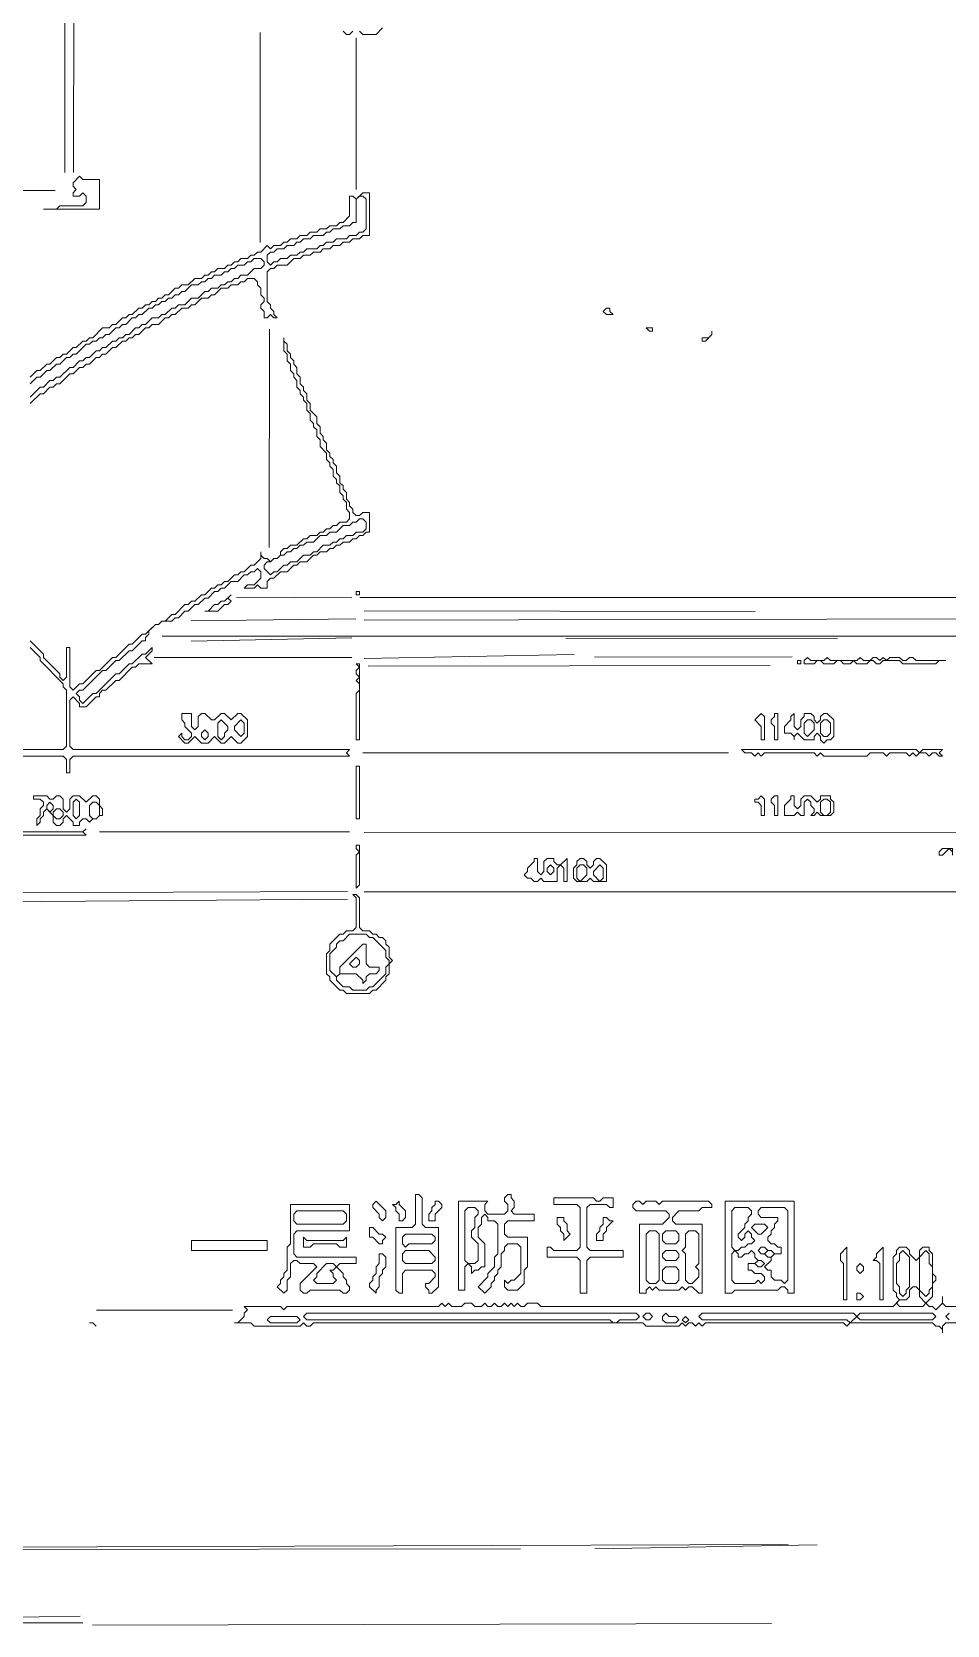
# Model space of a CAD drawing. Extents: x 10 to 1972, y 10 to 1392.
# Drawn here: x 738.5 to 1016.4, y 14.3 to 497.8 of the extents above; entities that cross this region are included whole.
import ezdxf

# ---------------------------------------------------------------- set-up
doc = ezdxf.new("R2010")
doc.units = 0
for name, color, linetype, lineweight in [('TEXT_FALLBACK_OUTLINE', 2, 'Continuous', 0), ('TRACE_CURVE', 6, 'Continuous', 0), ('TRACE_STRAIGHT', 5, 'Continuous', 0), ('TRACE_TEXT_SYMBOL', 6, 'Continuous', 0)]:
    doc.layers.add(name, color=color, linetype=linetype, lineweight=lineweight)

msp = doc.modelspace()

# ---------------------------------------------------------------- linework, layer by layer
at = {"layer": 'TEXT_FALLBACK_OUTLINE', "color": 2}
for points in [[(784, 291), (784, 289), (785, 288), (785, 287), (787, 285), (787, 284), (786, 283), (785, 283), (784, 284), (784, 285), (783, 284), (785, 282), (786, 282), (788, 284), (790, 282), (792, 282), (794, 284), (796, 282), (797, 282), (799, 284), (801, 282), (802, 282), (804, 284), (804, 289), (802, 291), (801, 291), (799, 289), (797, 291), (796, 291), (794, 289), (793, 289), (791, 291), (790, 291), (789, 290), (789, 287), (788, 286), (787, 287), (787, 291)], [(960, 291), (958, 289), (960, 287), (960, 283), (961, 283), (961, 290)], [(964, 291), (964, 290), (963, 289), (963, 288), (964, 287), (964, 283), (965, 283), (965, 291)], [(970, 291), (969, 290), (969, 289), (967, 287), (967, 285), (969, 285), (970, 284), (970, 283), (970, 284), (971, 285), (973, 283), (976, 283), (976, 284), (977, 285), (978, 284), (978, 283), (979, 282), (980, 283), (981, 283), (982, 284), (982, 289), (980, 291), (979, 291), (978, 290), (978, 289), (977, 288), (976, 289), (976, 290), (975, 291), (973, 291), (973, 290), (972, 289), (972, 287), (971, 286), (970, 287)], [(790, 285), (791, 286), (792, 285), (792, 284), (791, 283), (790, 284)], [(795, 288), (796, 289), (798, 287), (798, 286), (797, 285), (797, 284), (796, 283), (795, 284)], [(802, 289), (803, 288), (803, 285), (802, 284), (800, 286), (800, 287)], [(973, 288), (974, 289), (975, 289), (976, 288), (976, 286), (974, 284), (973, 285)], [(978, 288), (979, 289), (980, 289), (981, 288), (981, 285), (980, 284), (979, 284), (978, 285)], [(739, 266), (739, 265), (741, 265), (742, 264), (742, 263), (741, 262), (741, 260), (740, 259), (740, 257), (741, 258), (741, 259), (742, 260), (742, 261), (743, 262), (745, 260), (745, 258), (746, 257), (747, 257), (748, 258), (748, 259), (749, 260), (751, 258), (751, 257), (753, 257), (753, 258), (754, 259), (755, 259), (756, 258), (757, 259), (758, 259), (759, 260), (760, 260), (760, 262), (759, 263), (759, 265), (758, 266), (757, 266), (755, 264), (753, 266), (751, 266), (750, 265), (750, 262), (749, 261), (748, 262), (748, 265), (747, 266), (746, 266), (745, 265), (744, 265), (743, 266)], [(960, 266), (959, 265), (958, 265), (958, 264), (959, 264), (960, 263), (960, 260), (961, 260), (961, 265)], [(964, 266), (963, 265), (963, 264), (964, 263), (964, 260), (965, 260), (965, 266)], [(969, 266), (969, 265), (967, 263), (967, 260), (970, 260), (971, 261), (972, 260), (973, 260), (973, 264), (974, 265), (975, 264), (975, 263), (976, 262), (976, 261), (975, 260), (976, 260), (977, 261), (978, 260), (981, 260), (982, 261), (982, 264), (981, 265), (981, 266), (978, 266), (978, 265), (977, 264), (975, 266), (973, 266), (972, 265), (972, 263), (971, 262), (970, 263), (970, 266)], [(743, 263), (744, 264), (745, 263), (745, 262), (744, 261), (743, 262)], [(745, 261), (746, 262), (747, 262), (748, 261), (748, 260), (747, 259), (746, 259), (745, 260)], [(751, 264), (752, 265), (753, 264), (753, 260), (752, 259), (751, 260)], [(756, 263), (757, 264), (758, 264), (759, 263), (759, 260), (758, 259), (757, 259), (756, 260)], [(978, 264), (979, 265), (980, 265), (981, 264), (981, 261), (980, 260), (979, 260), (978, 261)], [(891, 247), (891, 246), (889, 244), (889, 243), (888, 242), (889, 241), (890, 241), (891, 240), (892, 240), (893, 241), (894, 240), (898, 240), (898, 244), (899, 245), (900, 244), (900, 240), (901, 240), (901, 247), (899, 245), (898, 245), (897, 246), (897, 247), (895, 247), (894, 246), (894, 243), (893, 242), (892, 243), (892, 247)], [(905, 247), (904, 246), (904, 245), (903, 244), (903, 241), (904, 240), (907, 240), (908, 241), (909, 240), (913, 240), (913, 245), (911, 247), (910, 247), (909, 246), (909, 245), (908, 244), (907, 245), (907, 246), (906, 247)], [(895, 244), (896, 245), (897, 244), (897, 243), (896, 242), (895, 243)], [(904, 244), (905, 245), (906, 245), (907, 244), (907, 242), (905, 240), (904, 241)], [(911, 245), (912, 244), (912, 241), (911, 240), (909, 242), (909, 243)], [(817, 142), (817, 130), (816, 129), (816, 122), (815, 121), (815, 120), (814, 119), (814, 118), (813, 117), (815, 115), (816, 116), (816, 119), (817, 120), (817, 124), (818, 125), (819, 125), (820, 124), (824, 124), (825, 123), (820, 118), (820, 116), (821, 115), (822, 115), (823, 116), (832, 116), (833, 115), (834, 115), (835, 116), (835, 117), (834, 118), (834, 119), (833, 120), (833, 121), (831, 123), (832, 124), (837, 124), (837, 126), (819, 126), (818, 127), (818, 133), (819, 134), (835, 134), (835, 142)], [(843, 143), (842, 142), (842, 141), (844, 139), (844, 138), (845, 137), (846, 138), (846, 140)], [(850, 143), (849, 142), (848, 142), (849, 141), (849, 140), (850, 139), (850, 137), (851, 137), (852, 138), (852, 140), (850, 142)], [(855, 145), (855, 136), (854, 135), (849, 135), (849, 116), (850, 115), (851, 115), (851, 121), (852, 122), (860, 122), (861, 121), (861, 120), (859, 118), (858, 118), (858, 117), (859, 116), (859, 115), (860, 115), (862, 117), (862, 135), (858, 135), (857, 136), (857, 144), (856, 145)], [(861, 143), (861, 142), (860, 141), (860, 140), (859, 139), (859, 137), (861, 137), (861, 139), (863, 141), (863, 142), (862, 143)], [(870, 140), (871, 141), (873, 141), (874, 140), (874, 139), (873, 138), (873, 135), (872, 134), (872, 132), (874, 130), (874, 125), (873, 124), (871, 124), (870, 125)], [(897, 144), (897, 142), (904, 142), (905, 141), (905, 129), (904, 128), (897, 128), (896, 129), (895, 129), (895, 126), (904, 126), (905, 125), (905, 115), (907, 115), (907, 125), (908, 126), (918, 126), (918, 128), (908, 128), (907, 129), (907, 141), (908, 142), (913, 142), (914, 141), (915, 141), (915, 144), (912, 144), (911, 143), (910, 143), (909, 144)], [(922, 143), (921, 142), (921, 141), (922, 140), (931, 140), (932, 139), (932, 138), (930, 136), (923, 136), (923, 115), (925, 115), (925, 116), (926, 117), (927, 116), (928, 117), (929, 116), (935, 116), (936, 117), (937, 116), (938, 117), (939, 117), (941, 115), (942, 115), (942, 136), (934, 136), (933, 137), (933, 138), (935, 140), (941, 140), (942, 141), (945, 141), (945, 142), (944, 143), (930, 143), (929, 142), (928, 143), (925, 143), (924, 142), (923, 143)], [(949, 143), (949, 115), (951, 115), (952, 116), (965, 116), (966, 117), (967, 117), (968, 116), (968, 115), (970, 115), (970, 143)], [(951, 140), (952, 141), (956, 141), (957, 140), (957, 139), (956, 138), (956, 137), (955, 136), (955, 135), (953, 133), (953, 132), (954, 131), (955, 132), (955, 133), (956, 134), (957, 133), (957, 132), (958, 131), (957, 130), (956, 130), (955, 129), (954, 129), (953, 128), (952, 128), (951, 129)], [(959, 140), (960, 141), (967, 141), (968, 140), (968, 119), (967, 118), (966, 119), (964, 119), (963, 120), (963, 122), (962, 122), (961, 123), (963, 125), (963, 126), (964, 127), (966, 127), (966, 129), (965, 129), (964, 130), (963, 130), (962, 131), (962, 132), (963, 133), (963, 134), (964, 135), (964, 136), (965, 137), (965, 138), (960, 138), (959, 139)], [(818, 139), (819, 140), (833, 140), (834, 139), (834, 137), (833, 136), (819, 136), (818, 137)], [(898, 138), (898, 136), (899, 135), (899, 134), (900, 133), (900, 131), (902, 133), (901, 134), (901, 136), (900, 137), (900, 138)], [(912, 138), (912, 136), (911, 135), (911, 134), (910, 133), (910, 131), (912, 131), (912, 133), (913, 134), (913, 135), (915, 137), (914, 137), (913, 138)], [(957, 135), (958, 136), (961, 136), (962, 135), (960, 133), (959, 133)], [(787, 131), (787, 128), (810, 128), (810, 131)], [(821, 132), (821, 129), (823, 129), (824, 130), (831, 130), (832, 129), (834, 129), (834, 132), (833, 131), (822, 131)], [(841, 135), (841, 132), (842, 132), (844, 130), (845, 130), (845, 131), (846, 132), (845, 133), (844, 133), (842, 135)], [(851, 132), (852, 133), (860, 133), (861, 132), (861, 131), (860, 130), (853, 130), (852, 129), (851, 130)], [(925, 133), (926, 134), (928, 134), (929, 133), (929, 119), (928, 118), (926, 118), (925, 119)], [(930, 133), (931, 134), (934, 134), (935, 133), (935, 131), (934, 130), (931, 130), (930, 131)], [(937, 133), (938, 134), (940, 134), (941, 133), (941, 124), (940, 123), (941, 122), (941, 120), (939, 118), (938, 118), (937, 119), (937, 127), (936, 128), (937, 129)], [(844, 127), (844, 124), (843, 123), (843, 121), (842, 120), (842, 119), (841, 118), (841, 117), (843, 115), (843, 116), (844, 117), (844, 120), (845, 121), (845, 122), (846, 123), (846, 126), (845, 127)], [(851, 127), (852, 128), (859, 128), (861, 126), (861, 125), (860, 124), (852, 124), (851, 125)], [(930, 127), (931, 128), (934, 128), (935, 127), (935, 126), (934, 125), (931, 125), (930, 126)], [(951, 127), (952, 128), (953, 127), (953, 126), (954, 126), (955, 127), (956, 127), (957, 128), (958, 127), (958, 126), (959, 125), (958, 124), (956, 124), (956, 122), (957, 122), (958, 121), (960, 121), (961, 120), (961, 119), (960, 118), (959, 119), (958, 118), (952, 118), (951, 119)], [(959, 128), (960, 129), (961, 129), (962, 128), (961, 127), (960, 127)], [(961, 127), (962, 128), (963, 128), (964, 127), (963, 126), (962, 126)], [(986, 129), (984, 127), (984, 125), (985, 124), (985, 113), (986, 113)], [(997, 129), (995, 127), (995, 126), (994, 125), (995, 125), (996, 124), (996, 113), (997, 113)], [(1002, 127), (1003, 128), (1005, 126), (1005, 117), (1004, 116), (1004, 115), (1003, 114), (1002, 115), (1002, 117), (1001, 118), (1001, 124), (1002, 125)], [(1010, 128), (1011, 127), (1011, 124), (1012, 123), (1012, 117), (1011, 116), (1011, 115), (1010, 114), (1008, 116), (1008, 126)], [(828, 124), (830, 124), (831, 123), (830, 122), (829, 122), (830, 121), (830, 120), (831, 119), (830, 118), (825, 118), (824, 119), (825, 120), (825, 121)], [(930, 122), (931, 123), (934, 123), (935, 122), (935, 119), (934, 118), (931, 118), (930, 119)], [(958, 124), (959, 125), (960, 125), (961, 124), (960, 123), (959, 123)], [(990, 124), (989, 123), (989, 122), (990, 121), (991, 122), (991, 123)], [(1005, 116), (1006, 117), (1007, 117), (1008, 116), (1008, 114), (1010, 112), (1009, 111), (1002, 111), (1001, 112), (1002, 113), (1004, 113), (1005, 114)], [(989, 115), (989, 113), (990, 113), (991, 114), (990, 115)], [(810, 107), (811, 108), (819, 108), (820, 107), (819, 106), (811, 106)], [(821, 108), (822, 109), (922, 109), (923, 108), (922, 107), (917, 107), (916, 106), (915, 106), (914, 107), (822, 107)], [(924, 108), (925, 109), (926, 109), (927, 108), (926, 107), (925, 107)], [(930, 108), (931, 109), (932, 108), (934, 108), (935, 107), (934, 106), (931, 106), (930, 107)], [(936, 107), (937, 108), (938, 107), (937, 106)], [(941, 108), (942, 109), (988, 109), (989, 108), (987, 106), (986, 107), (942, 107)], [(989, 108), (990, 109), (1012, 109), (1013, 108), (1012, 107), (990, 107)]]:
    msp.add_lwpolyline(points, close=True, dxfattribs=at)
for points in [[(883, 145), (882, 144), (882, 143), (883, 142), (883, 140), (882, 139), (877, 139), (876, 140), (876, 142), (877, 143), (868, 143), (868, 116), (870, 116), (870, 123), (871, 124), (872, 123), (872, 121), (873, 122), (874, 122), (875, 123), (876, 123), (876, 130), (874, 132), (874, 135), (875, 136), (875, 138), (876, 139), (877, 138), (877, 137), (879, 137), (880, 136), (880, 127), (879, 126), (879, 123), (877, 121), (877, 120), (874, 117), (876, 115), (878, 117), (878, 118), (879, 119), (879, 120), (880, 121), (880, 122), (881, 123), (881, 127), (882, 128), (882, 129), (883, 130), (886, 130), (887, 129), (887, 121), (885, 119), (884, 119), (883, 118), (882, 119), (882, 117), (883, 116), (886, 116), (888, 118), (888, 122), (889, 123), (889, 132), (883, 132)], [(883, 132), (882, 133), (882, 136), (883, 137), (891, 137), (891, 139), (885, 139), (884, 140), (885, 141), (885, 143), (884, 144), (884, 145), (883, 145)], [(1002, 129), (1001, 128), (1001, 127), (1000, 126), (1000, 116), (1001, 115), (1001, 114), (1002, 113), (1000, 111), (893, 111), (892, 112), (889, 112), (888, 111), (887, 111), (886, 112), (885, 111), (884, 112), (883, 111), (882, 112), (881, 111), (880, 111), (879, 112), (878, 111), (877, 111), (876, 112), (875, 111), (873, 111), (872, 112), (870, 112), (869, 111), (866, 111), (865, 112), (864, 111), (863, 112), (862, 111), (816, 111), (815, 110), (814, 111), (803, 111), (804, 110), (803, 109), (803, 108), (801, 106), (800, 106), (805, 106), (806, 105), (820, 105), (821, 106), (822, 105), (823, 105), (824, 106), (924, 106), (925, 105), (935, 105), (936, 106), (937, 105), (938, 106), (939, 106), (940, 105), (941, 106), (942, 105), (943, 106), (985, 106), (986, 105)], [(1030, 111), (1016, 111), (1015, 112), (1015, 114), (1015, 112), (1013, 110), (1012, 111), (1011, 111), (1010, 112), (1012, 114), (1012, 118), (1013, 119), (1013, 120), (1012, 121), (1012, 127), (1011, 128), (1011, 129), (1009, 129), (1008, 128), (1008, 126), (1007, 125), (1005, 127), (1005, 128), (1004, 129), (1002, 129)], [(1017, 107), (1016, 108), (1017, 109)], [(986, 105), (987, 106), (1012, 106), (1013, 105), (1014, 105), (1015, 104), (1015, 103), (1015, 105), (1016, 106), (1030, 106)]]:
    msp.add_lwpolyline(points, dxfattribs=at)
at = {"layer": 'TRACE_CURVE', "color": 6}
for points in [[(839, 449), (837, 447), (836, 448), (835, 448), (835, 442), (833, 440), (832, 440), (831, 439), (829, 439), (828, 438), (826, 438), (825, 437), (823, 437), (822, 436), (820, 436), (819, 435), (817, 435), (816, 434), (815, 434), (814, 433), (812, 433), (811, 432), (810, 433), (808, 431), (807, 431), (806, 430), (805, 430), (804, 429), (802, 429), (801, 428), (800, 428), (799, 427), (798, 427), (797, 426), (795, 426), (794, 425), (793, 425), (792, 424), (791, 424), (790, 423), (788, 423), (786, 421), (784, 421), (783, 420), (782, 420), (780, 418), (779, 418), (778, 417), (777, 417), (776, 416), (775, 416), (774, 415), (773, 415), (772, 414), (771, 414), (769, 412), (768, 412), (767, 411), (766, 411), (764, 409), (763, 409), (762, 408), (760, 408), (757, 405)], [(824, 431), (826, 431), (827, 432), (829, 432), (830, 433), (832, 433), (833, 434), (835, 434), (836, 435), (838, 435), (839, 436), (841, 436), (841, 449), (839, 449)], [(759, 399), (760, 400), (761, 400), (763, 402), (764, 402), (766, 404), (767, 404), (768, 405), (769, 405), (770, 406), (771, 406), (773, 408), (774, 408), (775, 409), (777, 409), (779, 411), (780, 411), (781, 412), (782, 412), (784, 414), (786, 414), (787, 415), (788, 415), (790, 417), (792, 417), (793, 418), (794, 418), (796, 420), (798, 420), (799, 421), (801, 421), (802, 422), (803, 422), (804, 423), (806, 423), (807, 422), (807, 421), (808, 420), (808, 418), (809, 417), (809, 416), (808, 415), (808, 414), (809, 413), (809, 411), (810, 411), (811, 412), (812, 411), (813, 411), (812, 412), (812, 413), (811, 414), (811, 415), (810, 416), (810, 425), (811, 426), (812, 426), (813, 427), (816, 427), (818, 429), (820, 429), (821, 430), (823, 430), (824, 431)], [(805, 428), (806, 429), (808, 429), (809, 428), (809, 427), (808, 426), (806, 426), (804, 424), (802, 424), (801, 423), (800, 423), (799, 422), (798, 422), (797, 421), (796, 421), (795, 420), (793, 420), (792, 419), (791, 419), (789, 417), (787, 417), (785, 415), (783, 415), (782, 414), (781, 414), (779, 412), (778, 412), (777, 411), (775, 411), (773, 409), (772, 409), (771, 408), (770, 408), (768, 406), (767, 406), (766, 405), (765, 405), (764, 404), (763, 404), (761, 402), (760, 402), (759, 401), (758, 401), (756, 399), (755, 399), (754, 398), (753, 398), (751, 396), (750, 396), (747, 393), (746, 393), (745, 392), (744, 392), (742, 390), (741, 390), (738, 387)], [(770, 411), (771, 412), (772, 412), (774, 414), (775, 414), (776, 415), (777, 415), (778, 416), (779, 416), (780, 417), (781, 417), (782, 418), (783, 418), (784, 419), (785, 419), (787, 421), (789, 421), (790, 422), (791, 422), (792, 423), (793, 423), (794, 424), (796, 424), (797, 425), (798, 425), (799, 426), (800, 426), (801, 427), (803, 427), (804, 428), (805, 428)], [(738, 391), (740, 393), (741, 393), (743, 395), (744, 395), (746, 397), (747, 397), (749, 399), (750, 399), (751, 400), (752, 400), (755, 403), (756, 403), (757, 404), (758, 404), (759, 405), (760, 405), (761, 406), (762, 406), (764, 408), (765, 408), (766, 409), (767, 409), (769, 411), (770, 411)], [(757, 405), (756, 405), (755, 404), (754, 404), (752, 402), (751, 402), (749, 400), (748, 400), (747, 399), (746, 399), (744, 397), (743, 397), (741, 395), (740, 395), (738, 393)], [(828, 371), (828, 373), (827, 374), (827, 375), (826, 376), (826, 378), (825, 379), (825, 381), (823, 383), (823, 385), (822, 386), (822, 388), (821, 389), (821, 390), (820, 391), (820, 393), (819, 394), (819, 396), (818, 397), (818, 398), (817, 399), (817, 400), (816, 401), (816, 403), (815, 404), (815, 405), (815, 401), (816, 400), (816, 398), (817, 397), (817, 395), (818, 394), (818, 393), (819, 392), (819, 390), (820, 389), (820, 388), (821, 387), (821, 386), (822, 385), (822, 383), (823, 382), (823, 380), (824, 379), (824, 378), (825, 377), (825, 375), (826, 374), (826, 372), (828, 370), (828, 368), (829, 367), (829, 366), (830, 365), (830, 363), (831, 362), (831, 361), (832, 360), (832, 358), (833, 357), (833, 356), (834, 355), (834, 353), (835, 352)], [(738, 385), (741, 388), (742, 388), (744, 390), (745, 390), (746, 391), (747, 391), (750, 394), (751, 394), (753, 396), (754, 396), (755, 397), (756, 397), (758, 399), (759, 399)], [(796, 329), (797, 329), (799, 331), (801, 331), (803, 333), (804, 333), (805, 334), (806, 334), (807, 335), (808, 334), (808, 332), (806, 330), (804, 330), (803, 329), (806, 329), (807, 330), (808, 329), (810, 329), (810, 331), (811, 332), (812, 332), (814, 334), (816, 334), (818, 336), (819, 336), (820, 337), (822, 337), (824, 339), (825, 339), (826, 340), (828, 340), (829, 341), (830, 341), (831, 342), (832, 342), (833, 343), (835, 343), (836, 344), (837, 344), (838, 345), (839, 345), (840, 346), (841, 346), (841, 352), (839, 352), (838, 351), (837, 351), (836, 352), (836, 353), (835, 354), (835, 355), (834, 356), (834, 358), (833, 359), (833, 360), (832, 361), (832, 363), (831, 364), (831, 366), (830, 367), (830, 368), (829, 369), (829, 370), (828, 371)], [(835, 352), (835, 350), (834, 349), (832, 349), (831, 348), (830, 348), (829, 347), (828, 347), (827, 346), (826, 346), (825, 345), (823, 345), (822, 344), (821, 344), (819, 342), (817, 342), (816, 341), (815, 341), (814, 340), (814, 339), (813, 338), (812, 338), (811, 337), (810, 338), (809, 338), (808, 339), (808, 340), (808, 338), (806, 336), (805, 336), (803, 334), (802, 334), (801, 333), (800, 333), (798, 331), (797, 331), (796, 330), (795, 330), (794, 329), (793, 329), (791, 327), (790, 327), (788, 325), (787, 325), (786, 324), (785, 324), (782, 321), (781, 321), (779, 319), (778, 319), (777, 318), (776, 318), (773, 315), (772, 315), (769, 312), (768, 312), (764, 308), (763, 308), (759, 304), (758, 304), (754, 300), (753, 300), (751, 298), (750, 299)], [(835, 278), (834, 279), (835, 280), (751, 280), (750, 281), (750, 295), (751, 296), (753, 294), (753, 293), (755, 293), (758, 296), (759, 296), (759, 297), (760, 298), (761, 298), (764, 301), (765, 301), (769, 305), (770, 305), (771, 306), (775, 306), (773, 308), (775, 310), (775, 311), (773, 309), (772, 309), (769, 306), (768, 306), (765, 303), (764, 303), (758, 297), (757, 297), (754, 294), (753, 295), (753, 296), (752, 297), (753, 298), (754, 298), (760, 304), (761, 304), (764, 307), (765, 307), (768, 310), (769, 310), (772, 313), (773, 313), (773, 314), (774, 315), (774, 316), (776, 318), (777, 318), (778, 319), (781, 319), (782, 320), (783, 320), (785, 322), (786, 322), (788, 324), (789, 324), (791, 326), (792, 326), (794, 328), (795, 328), (796, 329)], [(738, 311), (741, 308), (741, 307), (748, 300), (748, 299), (749, 298), (749, 281), (748, 280), (728, 280)], [(750, 299), (750, 311), (749, 311), (749, 302), (748, 301), (747, 302), (747, 303), (742, 308), (742, 309), (738, 313)], [(663, 278), (748, 278), (749, 277), (749, 273), (750, 273), (750, 277), (751, 278), (835, 278)], [(663, 254), (755, 254), (754, 255), (755, 256), (754, 255), (664, 255)]]:
    msp.add_lwpolyline(points, dxfattribs=at)
for points in [[(837, 447), (838, 448), (839, 448), (840, 447), (840, 438), (839, 437), (838, 437), (837, 436), (835, 436), (834, 435), (831, 435), (830, 434), (828, 434), (827, 433), (826, 433), (825, 432), (822, 432), (821, 431), (820, 431), (819, 430), (817, 430), (816, 429), (814, 429), (813, 428), (812, 428), (811, 427), (810, 428), (810, 430), (811, 431), (812, 431), (813, 432), (815, 432), (816, 433), (818, 433), (819, 434), (820, 434), (821, 435), (823, 435), (824, 436), (827, 436), (828, 437), (829, 437), (830, 438), (832, 438), (833, 439), (835, 439), (836, 440), (837, 440)], [(837, 349), (838, 350), (839, 350), (840, 349), (840, 347), (839, 346), (837, 346), (836, 345), (834, 345), (833, 344), (832, 344), (831, 343), (830, 343), (829, 342), (827, 342), (825, 340), (824, 340), (823, 339), (821, 339), (819, 337), (817, 337), (816, 336), (815, 336), (813, 334), (812, 334), (811, 333), (809, 335), (809, 336), (810, 337), (811, 337), (812, 338), (813, 338), (814, 339), (815, 339), (816, 340), (817, 340), (818, 341), (819, 341), (820, 342), (821, 342), (822, 343), (824, 343), (826, 345), (828, 345), (829, 346), (831, 346), (833, 348), (835, 348), (836, 349)]]:
    msp.add_lwpolyline(points, close=True, dxfattribs=at)
at = {"layer": 'TRACE_STRAIGHT', "color": 5}
for p, q in [((751.18, 455.12), (751.24, 597.63)), ((748.54, 455.12), (748.57, 593.88)), ((807.85, 433.87), (807.86, 497.63)), ((837, 496), (837, 450)), ((660.63, 449.67), (745.63, 449.69)), ((810.6, 341.37), (810.63, 407.62)), ((800.62, 326.28), (835.62, 326.09)), ((838.12, 326.11), (1098.12, 326.12)), ((786.86, 319.03), (836.88, 319.66)), ((839.38, 322.12), (958.13, 321.9)), ((839.38, 319.33), (1098.13, 319.84)), ((778.12, 314.44), (1098.12, 314.46)), ((786.89, 312.94), (835.68, 313.96)), ((900.62, 313.71), (983.12, 313.65)), ((775.62, 307.92), (835.62, 307.98)), ((839.38, 307.61), (903.15, 308.9)), ((840.62, 305.35), (962.69, 305.48)), ((909.38, 308.09), (969.38, 308.13)), ((839, 279), (924, 279)), ((897, 279), (950, 279)), ((759, 255), (835, 255)), ((839.37, 254.8), (1098.12, 254.79)), ((663.12, 236.27), (834.38, 236.98)), ((663.13, 233.3), (834.38, 234.62)), ((839.37, 236.79), (1098.12, 236.87)), ((758.12, 109.88), (799.38, 109.88)), ((465.61, 37.21), (968.12, 38.75)), ((129.38, 36.41), (886.88, 37.49)), ((909.4, 37.5), (976.92, 38.66)), ((610.61, 14.83), (753.13, 17.04)), ((712, 15), (754, 15)), ((756.87, 14.3), (963.12, 14.85))]:
    msp.add_line(p, q, dxfattribs=at)
at = {"layer": 'TRACE_TEXT_SYMBOL', "color": 6}
for points in [[(838, 498), (839, 497), (843, 497), (845, 499)], [(833, 498), (834, 497), (835, 497), (836, 498)]]:
    msp.add_lwpolyline(points, dxfattribs=at)
for points in [[(753, 454), (751, 452), (751, 451), (752, 450), (751, 449), (751, 448), (753, 448), (754, 449), (755, 448), (755, 446), (754, 445), (747, 445), (746, 444), (742, 444), (759, 444), (759, 453), (754, 453)], [(913, 414), (912, 413), (913, 412), (915, 412), (914, 413), (914, 414)], [(925, 408), (926, 407), (927, 407), (927, 408)], [(945, 407), (945, 406), (944, 405), (942, 405), (942, 404), (943, 404), (945, 406)], [(799, 327), (797, 325), (796, 325), (795, 324), (794, 324), (792, 322), (791, 322), (795, 322), (797, 324), (798, 324), (799, 325), (798, 326)], [(837, 328), (838, 328), (838, 327), (837, 327)], [(837, 306), (838, 305), (837, 304), (837, 303), (838, 302), (837, 301), (838, 300), (838, 298), (837, 297), (837, 283), (838, 283), (838, 306)], [(971, 307), (972, 307), (972, 306), (971, 306)], [(974, 308), (973, 307), (973, 306), (976, 306), (977, 307), (978, 307), (979, 306), (982, 306), (983, 307), (984, 307), (985, 306), (987, 306), (988, 307), (989, 306), (992, 306), (993, 307), (994, 307), (995, 306), (996, 306), (997, 307), (1002, 307), (1003, 306), (1013, 306), (1014, 307), (1016, 307), (1007, 307), (1006, 308), (1005, 308), (1004, 307), (1003, 307), (1002, 308), (999, 308), (998, 307), (997, 308), (996, 307), (995, 308), (994, 308), (993, 307), (991, 307), (990, 308), (989, 307), (981, 307), (980, 308), (979, 307), (975, 307)], [(954, 280), (955, 279), (957, 279), (958, 278), (959, 279), (960, 278), (961, 279), (976, 279), (977, 278), (978, 279), (979, 278), (992, 278), (993, 279), (997, 279), (998, 278), (999, 279), (1004, 279), (1005, 278), (1006, 279), (1007, 278), (1008, 279), (1010, 279), (1011, 278), (1012, 279), (1013, 279), (1014, 278), (1015, 278), (1014, 279), (1015, 280), (1009, 280), (1008, 279), (1007, 280)], [(837, 275), (837, 259), (838, 259), (838, 275)], [(837, 251), (837, 250), (838, 249), (837, 248), (837, 238), (838, 239), (838, 251)], [(1015, 250), (1014, 249), (1014, 248), (1015, 248), (1017, 250), (1018, 249), (1018, 248), (1018, 250)], [(836, 236), (837, 235), (837, 226), (836, 225), (834, 225), (833, 224), (832, 224), (829, 221), (829, 219), (828, 218), (828, 212), (829, 211), (829, 210), (832, 207), (833, 207), (834, 206), (841, 206), (842, 207), (843, 207), (846, 210), (846, 211), (847, 212), (847, 215), (848, 216), (847, 217), (847, 220), (846, 221), (846, 222), (845, 223), (844, 223), (843, 224), (842, 224), (841, 225), (839, 225), (838, 226), (838, 235), (837, 236)], [(835, 224), (840, 224), (841, 223), (842, 223), (846, 219), (846, 217), (847, 216), (847, 215), (846, 214), (846, 212), (842, 208), (841, 208), (840, 207), (836, 207), (835, 208), (833, 208), (831, 210), (831, 211), (832, 212), (837, 212), (839, 210), (839, 209), (840, 210), (840, 211), (841, 212), (843, 212), (844, 213), (844, 214), (841, 214), (840, 215), (840, 221), (839, 221), (832, 214), (832, 212), (831, 211), (829, 213), (829, 218), (831, 220), (831, 221), (832, 222), (833, 222)], [(837, 217), (838, 216), (838, 215), (837, 214), (836, 214), (835, 215)], [(756, 106), (757, 106), (758, 105), (757, 106)]]:
    msp.add_lwpolyline(points, close=True, dxfattribs=at)

doc.saveas('drawing.dxf')
